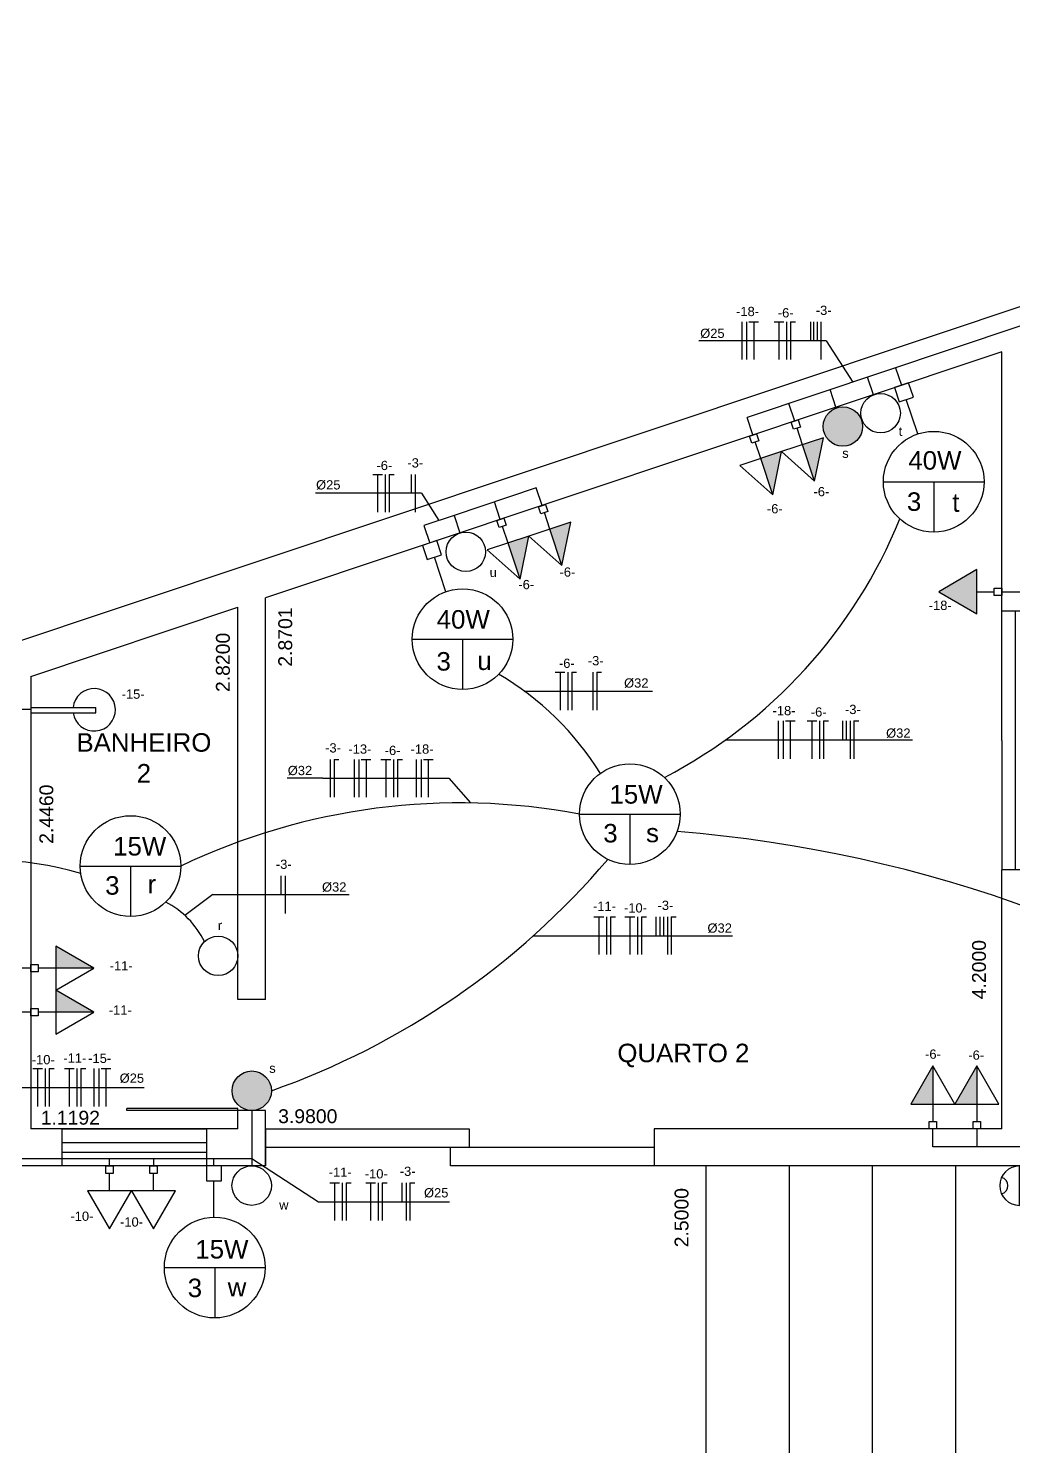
# Model space of a CAD drawing. Header units: millimetres. Extents: x 1243.1 to 1287.5, y 2013.3 to 2037.6.
# Drawn here: x 1255.7 to 1261.03, y 2029.9 to 2037.57 of the extents above; entities that cross this region are included whole.
import ezdxf

# ---------------------------------------------------------------- set-up
doc = ezdxf.new("R2010")
doc.units = ezdxf.units.MM
for name, color, linetype in [('Auxiliar', 254, 'Continuous'), ('Chuveiros', 4, 'Continuous'), ('Condutores', 4, 'Continuous'), ('Cotas', 7, 'Continuous'), ('Degraus', 9, 'Continuous'), ('Eletrodutos', 1, 'Continuous'), ('Interruptores', 3, 'Continuous'), ('Janelas', 9, 'Continuous'), ('Paredes', 8, 'Continuous'), ('Pontos de luz', 5, 'Continuous'), ('Portas', 9, 'Continuous'), ('Textos', 7, 'Continuous'), ('Tomadas', 4, 'Continuous')]:
    doc.layers.add(name, color=color, linetype=linetype)
doc.styles.get("Standard").update_dxf_attribs({"font": 'arial.ttf'})
doc.dimstyles.new('Cópia de Standard', dxfattribs={"dimtxt": 0.075, "dimasz": 0.18, "dimexe": 0.18, "dimexo": 0.0625, "dimgap": 0.084, "dimtad": 1, "dimjust": 1, "dimdec": 4, "dimzin": 0, "dimdsep": 46, "dimtxsty": 'Standard', "dimblk": 'NONE', "dimcen": 0.09, "dimse1": 1, "dimse2": 1, "dimsd1": 1, "dimsd2": 1, "dimadec": 0, "dimazin": 0, "dimtfac": 1, "dimtdec": 4, "dimtofl": 0, "dimtmove": 0, "dimatfit": 3, "dimldrblk": 'NONE', "dimfxl": 1, "dimtolj": 1, "dimtzin": 0, "dimarcsym": 0})

# ---------------------------------------------------------------- blocks, each defined once
blk = doc.blocks.new('J3')
at = {"layer": 'Janelas'}
for p, q in [((-0.7, -0.2), (-0.7, 0)), ((0, 0), (-0.7, 0)), ((0, 0), (0.7, 0)), ((-0.7, -0.075), (0, -0.075)), ((0, -0.075), (0.7, -0.075)), ((0.7, 0), (0.7, -0.2)), ((0.7, -0.125), (-0.7, -0.125)), ((-0.7, -0.2), (0.7, -0.2))]:
    blk.add_line(p, q, dxfattribs=at)
blk = doc.blocks.new('Tomada Média')
blk.add_hatch(color=256).paths.add_polyline_path([(0, 0.3407), (-0.1192, 0.1343), (0, 0.1343)])
for p, q in [((0, 0.3407), (0, 0.1343)), ((0, 0.1343), (0, 0.04)), ((-0.02, 0.04), (0.02, 0.04)), ((-0.02, 0), (-0.02, 0.04)), ((0.02, 0), (-0.02, 0)), ((0.02, 0.04), (0.02, 0))]:
    blk.add_line(p, q)
blk.add_lwpolyline([(0, 0.3407), (-0.1192, 0.1343), (0.1192, 0.1343)], close=True)
blk = doc.blocks.new('Tomada Baixa')
for p, q in [((0, 0.1343), (0, 0.04)), ((-0.02, 0.04), (0.02, 0.04)), ((-0.02, 0), (-0.02, 0.04)), ((0.02, 0), (-0.02, 0)), ((0.02, 0.04), (0.02, 0))]:
    blk.add_line(p, q)
blk.add_lwpolyline([(0, 0.3407), (-0.1192, 0.1343), (0.1192, 0.1343)], close=True)
blk = doc.blocks.new('Interruptor Simples')
at = {"layer": 'Interruptores'}
blk.add_circle((0, 0.1066), 0.1066, dxfattribs=at)
blk = doc.blocks.new('Interruptor Three-Way')
at = {"layer": 'Interruptores'}
blk.add_hatch(color=256, dxfattribs=at).paths.add_polyline_path([(-0.1066, 0.1066, 1), (0.1066, 0.1066, 1)])
blk.add_blockref('Interruptor Simples', (0, 0), dxfattribs=at)
blk = doc.blocks.new('Chuveiro')
for p, q in [((0, 0.0156), (0.2663, 0.0156)), ((0.2663, 0.0156), (0.3521, 0.0156)), ((0.3521, -0.0144), (0.3521, 0.0156)), ((0, -0.0144), (0.2663, -0.0144)), ((0.2663, -0.0144), (0.3521, -0.0144))]:
    blk.add_line(p, q)
blk.add_arc((0.3421, 0.0028), 0.1149, 188.58764, 173.57695)
blk = doc.blocks.new('FASE')
at = {"layer": 'Eletrodutos'}
blk.add_line((0, 0.1022), (0, -0.1022), dxfattribs=at)
blk = doc.blocks.new('RETORNO')
at = {"layer": 'Eletrodutos'}
blk.add_line((0, 0.0511), (0, -0.0511), dxfattribs=at)
blk = doc.blocks.new('NEUTRO')
at = {"layer": 'Eletrodutos'}
for q in [(0, -0.1022), (0.0264, 0.1022)]:
    blk.add_line((0, 0.1022), q, dxfattribs=at)
blk = doc.blocks.new('PE')
at = {"layer": 'Eletrodutos'}
for p, q in [((-0.0264, 0.1022), (0, 0.1022)), ((0, 0.1022), (0, -0.1022)), ((0, 0.1022), (0.0264, 0.1022))]:
    blk.add_line(p, q, dxfattribs=at)
blk = doc.blocks.new('Tomada Alta')
blk.add_hatch(color=256).paths.add_polyline_path([(-0.1192, 0.1343), (0.1192, 0.1343), (0, 0.3407)])
for p, q in [((0, 0.1343), (0, 0.04)), ((-0.02, 0.04), (0.02, 0.04)), ((-0.02, 0), (-0.02, 0.04)), ((0.02, 0), (-0.02, 0)), ((0.02, 0.04), (0.02, 0))]:
    blk.add_line(p, q)
blk.add_lwpolyline([(0, 0.3407), (-0.1192, 0.1343), (0.1192, 0.1343)], close=True)
blk = doc.blocks.new('*D68')
at = {"layer": 'Defpoints', "color": 0, "transparency": 16777216}
for p in [(1256.9852, 2034.4898), (1257.214, 2034.4898), (1256.9852, 2031.6197)]:
    blk.add_point(p, dxfattribs=at)
at = {"layer": 'Cotas', "color": 0, "transparency": 16777216, "insert": (1257.0918, 2034.2779), "char_height": 0.075, "attachment_point": 5, "rotation": 90}
blk.add_mtext('\\A1;2.8701', dxfattribs=at)
blk = doc.blocks.new('_None')
blk = doc.blocks.new('*D69')
at = {"layer": 'Defpoints', "color": 0, "transparency": 16777216}
for p in [(1256.9852, 2031.6197), (1260.9652, 2031.6197), (1260.9652, 2031.5655)]:
    blk.add_point(p, dxfattribs=at)
at = {"layer": 'Cotas', "color": 0, "transparency": 16777216, "insert": (1257.2133, 2031.6879), "char_height": 0.075, "attachment_point": 5}
blk.add_mtext('\\A1;3.9800', dxfattribs=at)
blk = doc.blocks.new('*D70')
at = {"layer": 'Defpoints', "color": 0, "transparency": 16777216}
for p in [(1260.9652, 2035.8197), (1260.9652, 2035.8197), (1260.9652, 2031.6197)]:
    blk.add_point(p, dxfattribs=at)
at = {"layer": 'Cotas', "color": 0, "transparency": 16777216, "insert": (1260.8429, 2032.4806), "char_height": 0.075, "attachment_point": 5, "rotation": 90}
blk.add_mtext('\\A1;4.2000', dxfattribs=at)
blk = doc.blocks.new('*D71')
at = {"layer": 'Defpoints', "color": 0, "transparency": 16777216}
for p in [(1255.7161, 2034.0657), (1255.9227, 2034.0657), (1255.7161, 2031.6197)]:
    blk.add_point(p, dxfattribs=at)
at = {"layer": 'Cotas', "color": 0, "transparency": 16777216, "insert": (1255.8004, 2033.3206), "char_height": 0.075, "attachment_point": 5, "rotation": 90}
blk.add_mtext('\\A1;2.4460', dxfattribs=at)
blk = doc.blocks.new('*D72')
at = {"layer": 'Defpoints', "color": 0, "transparency": 16777216}
for p in [(1256.8352, 2034.4397), (1256.8352, 2031.6197), (1256.8771, 2031.6197)]:
    blk.add_point(p, dxfattribs=at)
at = {"layer": 'Cotas', "color": 0, "transparency": 16777216, "insert": (1256.7548, 2034.141), "char_height": 0.075, "attachment_point": 5, "rotation": 90}
blk.add_mtext('\\A1;2.8200', dxfattribs=at)
blk = doc.blocks.new('*D73')
at = {"layer": 'Defpoints', "color": 0, "transparency": 16777216}
for p in [(1255.7161, 2031.6197), (1256.8352, 2031.6197), (1256.8352, 2031.5574)]:
    blk.add_point(p, dxfattribs=at)
at = {"layer": 'Cotas', "color": 0, "transparency": 16777216, "insert": (1255.9295, 2031.6797), "char_height": 0.075, "attachment_point": 5}
blk.add_mtext('\\A1;1.1192', dxfattribs=at)
blk = doc.blocks.new('*D78')
at = {"layer": 'Defpoints', "color": 0, "transparency": 16777216}
for p in [(1259.3569, 2031.4173), (1259.3652, 2031.4173), (1259.3652, 2028.9173)]:
    blk.add_point(p, dxfattribs=at)
at = {"layer": 'Cotas', "color": 0, "transparency": 16777216, "insert": (1259.2346, 2031.1402), "char_height": 0.075, "attachment_point": 5, "rotation": 90}
blk.add_mtext('\\A1;2.5000', dxfattribs=at)

msp = doc.modelspace()

# ---------------------------------------------------------------- linework, layer by layer
at = {"layer": 'Condutores'}
for p, q in [((1259.38555, 2035.8797), (1259.32814, 2035.8797)), ((1260.01673, 2035.8797), (1259.38555, 2035.8797)), ((1260.01673, 2035.8797), (1260.15983, 2035.65599)), ((1257.47787, 2035.05497), (1257.25438, 2035.05497)), ((1257.82775, 2035.05497), (1257.47787, 2035.05497)), ((1257.82775, 2035.05497), (1257.92256, 2034.90843)), ((1258.38405, 2033.98578), (1259.07788, 2033.98578)), ((1259.4728, 2033.72244), (1260.48335, 2033.72244)), ((1257.29443, 2033.51476), (1257.10245, 2033.51476)), ((1257.29443, 2033.51476), (1257.97664, 2033.51476)), ((1257.97664, 2033.51476), (1258.09356, 2033.38132)), ((1256.70017, 2032.88577), (1256.5495, 2032.77277)), ((1256.70017, 2032.88577), (1257.43655, 2032.88577)), ((1258.43286, 2032.66373), (1259.50981, 2032.66373)), ((1255.65354, 2031.8436), (1256.01091, 2031.8436)), ((1256.01091, 2031.8436), (1256.17503, 2031.8436)), ((1256.17503, 2031.8436), (1256.32961, 2031.8436)), ((1256.91024, 2031.4593), (1257.27131, 2031.22657)), ((1257.27131, 2031.22657), (1257.87359, 2031.22657)), ((1257.87359, 2031.22657), (1257.979, 2031.22657))]:
    msp.add_line(p, q, dxfattribs=at)
at = {"layer": 'Degraus'}
for p, q in [((1259.36524, 2031.41731), (1259.36524, 2028.91731)), ((1259.81524, 2031.41731), (1259.81524, 2028.91731)), ((1260.26524, 2031.41731), (1260.26524, 2028.91731)), ((1260.71524, 2031.41731), (1260.71524, 2028.91731))]:
    msp.add_line(p, q, dxfattribs=at)
at = {"layer": 'Eletrodutos'}
for p, q in [((1261.06342, 2035.95791), (1259.58844, 2035.46507)), ((1260.39184, 2035.73351), (1260.42353, 2035.63867)), ((1260.27209, 2035.58706), (1260.24009, 2035.68281)), ((1260.07029, 2035.51587), (1260.03717, 2035.615)), ((1259.84645, 2035.44487), (1259.81447, 2035.54059)), ((1259.62013, 2035.37022), (1259.58844, 2035.46507)), ((1258.4483, 2035.0841), (1258.00437, 2034.93576)), ((1258.48014, 2034.98879), (1258.4483, 2035.0841)), ((1258.25396, 2034.91373), (1258.22227, 2035.00857)), ((1258.00437, 2034.93576), (1257.84074, 2034.88109)), ((1257.84074, 2034.88109), (1257.87244, 2034.78624)), ((1258.00437, 2034.93576), (1258.03606, 2034.84092)), ((1260.96524, 2034.52308), (1261.06342, 2034.52308)), ((1255.71607, 2033.88605), (1255.65354, 2033.88605)), ((1255.71607, 2032.48875), (1255.65354, 2032.48875)), ((1255.71607, 2032.25044), (1255.65354, 2032.25044)), ((1256.91024, 2031.71967), (1256.91024, 2031.41967)), ((1260.59277, 2031.52266), (1260.59277, 2031.61967)), ((1260.83108, 2031.61967), (1260.83108, 2031.52266)), ((1261.06342, 2031.52266), (1260.59277, 2031.52266)), ((1252.74189, 2031.4593), (1256.37969, 2031.4593)), ((1256.14138, 2031.41967), (1256.14138, 2031.4593)), ((1256.37969, 2031.4593), (1256.37969, 2031.41967)), ((1256.37969, 2031.4593), (1256.70622, 2031.4593)), ((1256.70622, 2031.41967), (1256.70622, 2031.4593)), ((1256.70622, 2031.4593), (1256.91024, 2031.4593))]:
    msp.add_line(p, q, dxfattribs=at)
for centre, radius, start, end in [((1257.8772, 2035.94904), 2.73928, 297.491766, 337.85357), ((1257.44703, 2032.70589), 1.58622, 31.784563, 59.787169), ((1258.03388, 2029.887), 3.49483, 79.297107, 115.538501), ((1258.64088, 2026.01459), 7.2343, 53.838514, 85.485938), ((1255.48062, 2031.29729), 1.77569, 73.464408, 135.413029), ((1255.61176, 2035.81783), 4.23166, 289.392117, 319.624268), ((1256.22061, 2032.41604), 0.48521, 26.438285, 62.385746)]:
    msp.add_arc(centre, radius, start, end, dxfattribs=at)
at = {"layer": 'Interruptores'}
msp.add_lwpolyline([(1261.06072, 2031.41967, 1), (1261.06072, 2031.20655)], format="xyb", close=True, dxfattribs=at)
msp.add_arc((1260.95416, 2031.31311), 0.04459, 282.077746, 77.922254, dxfattribs=at)
at = {"layer": 'Janelas'}
for p, q in [((1256.66565, 2031.54467), (1255.88565, 2031.54467)), ((1255.88565, 2031.49467), (1256.66565, 2031.49467))]:
    msp.add_line(p, q, dxfattribs=at)
msp.add_lwpolyline([(1256.66565, 2031.61967), (1256.66565, 2031.41967), (1255.88565, 2031.41967), (1255.88565, 2031.61967)], close=True, dxfattribs=at)
for points in [[(1256.98524, 2031.41967), (1256.98524, 2031.61967), (1258.03524, 2031.61967), (1258.08524, 2031.61967), (1258.08524, 2031.51967)], [(1259.08524, 2031.61967), (1259.08524, 2031.41967), (1258.03524, 2031.41967), (1257.98524, 2031.41967), (1257.98524, 2031.51967)], [(1259.08524, 2031.51967), (1258.03524, 2031.51967), (1256.98524, 2031.51967)]]:
    msp.add_lwpolyline(points, dxfattribs=at)
at = {"layer": 'Paredes'}
for p, q in [((1265.56524, 2037.56759), (1249.56524, 2032.22134)), ((1260.96524, 2035.81967), (1256.98524, 2034.4898)), ((1260.96524, 2034.41967), (1260.96524, 2035.81967)), ((1256.98524, 2032.31967), (1256.98524, 2034.4898)), ((1255.71607, 2034.06571), (1256.83524, 2034.43967)), ((1256.83524, 2032.31967), (1256.83524, 2034.43967)), ((1255.71607, 2034.06571), (1255.71607, 2031.61967)), ((1260.96524, 2031.61967), (1260.96524, 2033.01967)), ((1256.98524, 2032.31967), (1256.83524, 2032.31967)), ((1256.83524, 2031.61967), (1256.83524, 2031.71967)), ((1256.98524, 2031.71967), (1256.83524, 2031.71967)), ((1256.98524, 2031.61967), (1256.98524, 2031.71967)), ((1256.83524, 2031.61967), (1255.71607, 2031.61967)), ((1256.98524, 2031.61967), (1256.98524, 2031.41967)), ((1260.96524, 2031.61967), (1259.08524, 2031.61967)), ((1256.98524, 2031.41967), (1255.46607, 2031.41967)), ((1261.16524, 2031.41967), (1259.08524, 2031.41967))]:
    msp.add_line(p, q, dxfattribs=at)
at = {"layer": 'Pontos de luz'}
for p, q in [((1260.5114, 2035.37571), (1260.44926, 2035.56168)), ((1260.3255, 2035.1176), (1260.86978, 2035.1176)), ((1260.59764, 2035.1176), (1260.59764, 2034.84546)), ((1257.9603, 2034.52329), (1257.89816, 2034.70926)), ((1257.77805, 2034.26642), (1258.32233, 2034.26642)), ((1258.05019, 2034.26642), (1258.05019, 2033.99428)), ((1258.68293, 2033.32103), (1259.22721, 2033.32103)), ((1258.95507, 2033.32103), (1258.95507, 2033.04889)), ((1255.98292, 2033.04037), (1256.5272, 2033.04037)), ((1256.25506, 2033.04037), (1256.25506, 2032.76823)), ((1256.70622, 2031.14243), (1256.70622, 2031.3385)), ((1256.43793, 2030.87031), (1256.98221, 2030.87031)), ((1256.71007, 2030.87031), (1256.71007, 2030.59817))]:
    msp.add_line(p, q, dxfattribs=at)
for points in [[(1260.48773, 2035.57454), (1260.46201, 2035.65152), (1260.38506, 2035.62581), (1260.41078, 2035.54882)], [(1257.93663, 2034.72211), (1257.91091, 2034.7991), (1257.83396, 2034.77339), (1257.85969, 2034.6964)], [(1256.74678, 2031.3385), (1256.74678, 2031.41967), (1256.66565, 2031.41967), (1256.66565, 2031.3385)]]:
    msp.add_lwpolyline(points, close=True, dxfattribs=at)
for centre in [(1260.59764, 2035.1176), (1258.05019, 2034.26642), (1258.95507, 2033.32103), (1256.25506, 2033.04037), (1256.71007, 2030.87031)]:
    msp.add_circle(centre, 0.27214, dxfattribs=at)
at = {"layer": 'Portas'}
for p, q in [((1256.83524, 2031.72967), (1256.23524, 2031.72967)), ((1256.23524, 2031.71967), (1256.23524, 2031.72967)), ((1256.83524, 2031.71967), (1256.83524, 2031.72967)), ((1256.83524, 2031.71967), (1256.23524, 2031.71967))]:
    msp.add_line(p, q, dxfattribs=at)

# ---------------------------------------------------------------- block references
at = {"layer": 'Auxiliar', "rotation": 90}
msp.add_blockref('J3', (1260.96524, 2033.71967), dxfattribs=at)
at = {"layer": 'Chuveiros'}
msp.add_blockref('Chuveiro', (1255.71607, 2033.88214), dxfattribs=at)
at = {"layer": 'Eletrodutos'}
for name, p in [('FASE', (1259.56007, 2035.8797)), ('FASE', (1259.58592, 2035.8797)), ('PE', (1259.62462, 2035.8797)), ('PE', (1259.76096, 2035.8797)), ('FASE', (1259.8024, 2035.8797)), ('NEUTRO', (1259.82388, 2035.8797)), ('RETORNO', (1259.9307, 2035.93078)), ('RETORNO', (1259.94732, 2035.93078)), ('RETORNO', (1259.96674, 2035.93078)), ('FASE', (1259.98783, 2035.8797)), ('PE', (1257.59088, 2035.05497)), ('FASE', (1257.63232, 2035.05497)), ('NEUTRO', (1257.6538, 2035.05497)), ('RETORNO', (1257.77264, 2035.10604)), ('FASE', (1257.79373, 2035.05497)), ('PE', (1258.57751, 2033.98578)), ('FASE', (1258.61894, 2033.98578)), ('NEUTRO', (1258.64042, 2033.98578)), ('FASE', (1258.75512, 2033.98578)), ('NEUTRO', (1258.77579, 2033.98578)), ('FASE', (1259.75721, 2033.72244)), ('FASE', (1259.78307, 2033.72244)), ('PE', (1259.82176, 2033.72244)), ('PE', (1259.93945, 2033.72244)), ('FASE', (1259.98089, 2033.72244)), ('NEUTRO', (1260.00237, 2033.72244)), ('RETORNO', (1260.10502, 2033.77352)), ('RETORNO', (1260.12444, 2033.77352)), ('FASE', (1260.14554, 2033.72244)), ('NEUTRO', (1260.1662, 2033.72244)), ('FASE', (1257.33493, 2033.51476)), ('NEUTRO', (1257.35559, 2033.51476)), ('FASE', (1257.46409, 2033.51476)), ('FASE', (1257.48994, 2033.51476)), ('PE', (1257.52863, 2033.51476)), ('PE', (1257.63554, 2033.51476)), ('FASE', (1257.67698, 2033.51476)), ('NEUTRO', (1257.69845, 2033.51476)), ('FASE', (1257.80022, 2033.51476)), ('FASE', (1257.82607, 2033.51476)), ('PE', (1257.86477, 2033.51476)), ('RETORNO', (1257.06836, 2032.93684)), ('FASE', (1257.09025, 2032.88577)), ('PE', (1258.78706, 2032.66373)), ('FASE', (1258.8285, 2032.66373)), ('NEUTRO', (1258.84998, 2032.66373)), ('PE', (1258.95479, 2032.66373)), ('FASE', (1258.99623, 2032.66373)), ('NEUTRO', (1259.01771, 2032.66373)), ('RETORNO', (1259.09445, 2032.71481)), ('RETORNO', (1259.11629, 2032.71481)), ('RETORNO', (1259.13571, 2032.71481)), ('FASE', (1259.15757, 2032.66373)), ('NEUTRO', (1259.17823, 2032.66373)), ('PE', (1255.75291, 2031.8436)), ('FASE', (1255.79435, 2031.8436)), ('NEUTRO', (1255.81582, 2031.8436)), ('PE', (1255.92353, 2031.8436)), ('FASE', (1255.96496, 2031.8436)), ('NEUTRO', (1255.98644, 2031.8436)), ('FASE', (1256.05722, 2031.8436)), ('FASE', (1256.08307, 2031.8436)), ('PE', (1256.12176, 2031.8436)), ('PE', (1257.35855, 2031.22657)), ('FASE', (1257.39999, 2031.22657)), ('NEUTRO', (1257.42147, 2031.22657)), ('PE', (1257.55333, 2031.22657)), ('FASE', (1257.59477, 2031.22657)), ('NEUTRO', (1257.61625, 2031.22657)), ('RETORNO', (1257.72262, 2031.27765)), ('FASE', (1257.74448, 2031.22657)), ('NEUTRO', (1257.76514, 2031.22657))]:
    msp.add_blockref(name, p, dxfattribs=at)
at = {"layer": 'Interruptores'}
for name, p in [('Interruptor Simples', (1260.31064, 2035.38116)), ('Interruptor Three-Way', (1260.1068, 2035.30919)), ('Interruptor Simples', (1258.06738, 2034.63249)), ('Interruptor Simples', (1256.72867, 2032.44845)), ('Interruptor Three-Way', (1256.91024, 2031.71967)), ('Interruptor Simples', (1256.91006, 2031.20659))]:
    msp.add_blockref(name, p, dxfattribs=at)
at = {"layer": 'Tomadas'}
for name, p, rotation in [('Tomada Média', (1259.62013, 2035.37022), 198.2547367736917), ('Tomada Média', (1259.84645, 2035.44487), 198.2547367736917), ('Tomada Média', (1258.48014, 2034.98879), 198.3607792336706), ('Tomada Média', (1258.25396, 2034.91373), 198.3607792336706), ('Tomada Alta', (1260.96524, 2034.52308), 90), ('Tomada Média', (1255.71607, 2032.48875), 269.9999999999999), ('Tomada Média', (1255.71607, 2032.25044), 269.9999999999999), ('Tomada Baixa', (1256.14138, 2031.41967), 180), ('Tomada Baixa', (1256.37969, 2031.41967), 180)]:
    msp.add_blockref(name, p, dxfattribs=dict(at, rotation=rotation))
for p in [(1260.59277, 2031.61967), (1260.83108, 2031.61967)]:
    msp.add_blockref('Tomada Média', p, dxfattribs=at)

# ---------------------------------------------------------------- texts
at = {"layer": 'Textos', "attachment_point": 1}
for s, width, gutter_width, heights, insert, char_height in [('\\pxi-3,l4,t4;-18-', 0.1689595, 12.5, [0.06656], (1259.47906, 2036.06262), 0.05), ('\\pxi-3,l4,t4;-6-', 0.1689595, 12.5, [0.06656], (1259.70473, 2036.05529), 0.05), ('\\pxi-3,l4,t4;-3-', 0.1689595, 12.5, [0.06656], (1259.91013, 2036.06905), 0.05), ('%%C25', 0.1689595, 12.5, [0.06656], (1259.33499, 2035.94444), 0.05), ('\\pxi-3,l4,t4;t', 0.1462688, 12.5, [0.02586], (1260.35829, 2035.41504), 0.05), ('\\pxi-3,l4,t4;s', 0.1462688, 12.5, [0.02586], (1260.05281, 2035.29646), 0.05), ('\\pxi-3,l4,t4;40W', 0.1689595, 12.5, [0.06656], (1260.36029, 2035.28277), 0.1), ('\\pxi-3,l4,t4;-6-', 0.1689595, 12.5, [0.06656], (1257.53465, 2035.23056), 0.05), ('\\pxi-3,l4,t4;-3-', 0.1689595, 12.5, [0.06656], (1257.70189, 2035.24431), 0.05), ('%%C25', 0.1689595, 12.5, [0.06656], (1257.25823, 2035.12558), 0.05), ('\\pxi-3,l4,t4;-6-', 0.1689595, 12.5, [0.06656], (1259.89758, 2035.08901), 0.05), ('\\pxi-3,l4,t4;3', 0.1689595, 12.5, [0.06656], (1260.35275, 2035.05997), 0.1), ('\\pxi-3,l4,t4;t', 0.1462688, 12.5, [0.02586], (1260.59764, 2035.05485), 0.1), ('\\pxi-3,l4,t4;-6-', 0.1689595, 12.5, [0.06656], (1259.64566, 2034.99652), 0.05), ('\\pxi-3,l4,t4;u', 0.1462688, 12.5, [0.02586], (1258.14666, 2034.65233), 0.05), ('\\pxi-3,l4,t4;-6-', 0.1689595, 12.5, [0.06656], (1258.52438, 2034.6545), 0.05), ('\\pxi-3,l4,t4;-6-', 0.1689595, 12.5, [0.06656], (1258.30198, 2034.58668), 0.05), ('\\pxi-3,l4,t4;40W', 0.1689595, 12.5, [0.06656], (1257.81039, 2034.42353), 0.1), ('\\pxi-3,l4,t4;-18-', 0.1689595, 12.5, [0.06656], (1260.52068, 2034.47445), 0.05), ('\\pxi-3,l4,t4;3', 0.1689595, 12.5, [0.06656], (1257.80926, 2034.19673), 0.1), ('\\pxi-3,l4,t4;u', 0.1462688, 12.5, [0.02586], (1258.02965, 2034.20008), 0.1), ('\\pxi-3,l4,t4;-6-', 0.1689595, 12.5, [0.06656], (1258.52127, 2034.16136), 0.05), ('\\pxi-3,l4,t4;-3-', 0.1689595, 12.5, [0.06656], (1258.67742, 2034.17512), 0.05), ('%%C32', 0.1689595, 12.5, [0.06656], (1258.9235, 2034.05469), 0.05), ('\\pxi-3,l4,t4;-15-', 0.1689595, 12.5, [0.06656], (1256.15698, 2033.99459), 0.05), ('\\pxi-3,l4,t4;-18-', 0.1689595, 12.5, [0.06656], (1259.67621, 2033.90536), 0.05), ('\\pxi-3,l4,t4;-6-', 0.1689595, 12.5, [0.06656], (1259.88322, 2033.89803), 0.05), ('\\pxi-3,l4,t4;-3-', 0.1689595, 12.5, [0.06656], (1260.06783, 2033.91178), 0.05), ('\\pxqc;BANHEIRO \\P2', 2.0451877, 12.5, [0.42047], (1255.30474, 2033.75848), 0.1), ('%%C32', 0.1689595, 12.5, [0.06656], (1260.34019, 2033.7839), 0.05), ('\\pxi-3,l4,t4;-3-', 0.1689595, 12.5, [0.06656], (1257.25722, 2033.7041), 0.05), ('\\pxi-3,l4,t4;-13-', 0.1689595, 12.5, [0.06656], (1257.38308, 2033.69767), 0.05), ('\\pxi-3,l4,t4;-6-', 0.1689595, 12.5, [0.06656], (1257.57931, 2033.69035), 0.05), ('\\pxi-3,l4,t4;-18-', 0.1689595, 12.5, [0.06656], (1257.71921, 2033.69767), 0.05), ('%%C32', 0.1689595, 12.5, [0.06656], (1257.1052, 2033.58175), 0.05), ('\\pxi-3,l4,t4;15W', 0.1689595, 12.5, [0.06656], (1258.74468, 2033.47777), 0.1), ('\\pxi-3,l4,t4;3', 0.1689595, 12.5, [0.06656], (1258.71111, 2033.26798), 0.1), ('\\pxi-3,l4,t4;15W', 0.1689595, 12.5, [0.06656], (1256.06105, 2033.1974), 0.1), ('\\pxi-3,l4,t4;s', 0.1462688, 12.5, [0.02586], (1258.94244, 2033.26922), 0.1), ('\\pxi-3,l4,t4;-3-', 0.1689595, 12.5, [0.06656], (1256.99098, 2033.07511), 0.05), ('\\pxi-3,l4,t4;3', 0.1689595, 12.5, [0.06656], (1256.01774, 2032.98572), 0.1), ('\\pxi-3,l4,t4;r', 0.1462688, 12.5, [0.02586], (1256.24754, 2032.99257), 0.1), ('%%C32', 0.1689595, 12.5, [0.06656], (1257.2903, 2032.95232), 0.05), ('\\pxi-3,l4,t4;-11-', 0.1689595, 12.5, [0.06656], (1258.70521, 2032.8482), 0.05), ('\\pxi-3,l4,t4;-10-', 0.1689595, 12.5, [0.06656], (1258.87294, 2032.83932), 0.05), ('\\pxi-3,l4,t4;-3-', 0.1689595, 12.5, [0.06656], (1259.05437, 2032.85307), 0.05), ('\\pxi-3,l4,t4;r', 0.1462688, 12.5, [0.02586], (1256.67688, 2032.74496), 0.05), ('%%C32', 0.1689595, 12.5, [0.06656], (1259.37438, 2032.73025), 0.05), ('\\pxi-3,l4,t4;-11-', 0.1689595, 12.5, [0.06656], (1256.09219, 2032.52599), 0.05), ('\\pxi-3,l4,t4;-11-', 0.1689595, 12.5, [0.06656], (1256.08748, 2032.28741), 0.05), ('QUARTO 2', 2.0451877, 0, [0.42047], (1258.88723, 2032.08026), 0.1), ('\\pxi-3,l4,t4;-6-', 0.1689595, 12.5, [0.06656], (1260.50088, 2032.04894), 0.05), ('\\pxi-3,l4,t4;-6-', 0.1689595, 12.5, [0.06656], (1260.73476, 2032.04375), 0.05), ('\\pxi-3,l4,t4;-10-', 0.1689595, 12.5, [0.06656], (1255.67105, 2032.01919), 0.05), ('\\pxi-3,l4,t4;-11-', 0.1689595, 12.5, [0.06656], (1255.84167, 2032.02807), 0.05), ('\\pxi-3,l4,t4;-15-', 0.1689595, 12.5, [0.06656], (1255.97621, 2032.02651), 0.05), ('\\pxi-3,l4,t4;s', 0.1462688, 12.5, [0.02586], (1256.955, 2031.97295), 0.05), ('%%C25', 0.1689595, 12.5, [0.06656], (1256.19606, 2031.91909), 0.05), ('\\pxi-3,l4,t4;-11-', 0.1689595, 12.5, [0.06656], (1257.27669, 2031.41104), 0.05), ('\\pxi-3,l4,t4;-10-', 0.1689595, 12.5, [0.06656], (1257.47148, 2031.40216), 0.05), ('\\pxi-3,l4,t4;-3-', 0.1689595, 12.5, [0.06656], (1257.66074, 2031.41591), 0.05), ('%%C25', 0.1689595, 12.5, [0.06656], (1257.84165, 2031.29963), 0.05), ('\\pxi-3,l4,t4;w', 0.1462688, 12.5, [0.02586], (1257.00868, 2031.23398), 0.05), ('\\pxi-3,l4,t4;-10-', 0.1689595, 12.5, [0.06656], (1255.88011, 2031.17298), 0.05), ('\\pxi-3,l4,t4;-10-', 0.1689595, 12.5, [0.06656], (1256.14827, 2031.14196), 0.05), ('\\pxi-3,l4,t4;15W', 0.1689595, 12.5, [0.06656], (1256.50528, 2031.01937), 0.1), ('\\pxi-3,l4,t4;3', 0.1689595, 12.5, [0.06656], (1256.46437, 2030.81071), 0.1), ('\\pxi-3,l4,t4;w', 0.1462688, 12.5, [0.02586], (1256.68032, 2030.81421), 0.1)]:
    msp.add_mtext_dynamic_manual_height_columns(s, width=width, gutter_width=gutter_width, heights=heights, dxfattribs=dict(at, insert=insert, char_height=char_height))

# ---------------------------------------------------------------- dimensions: what is measured, and where the dimension line sits
at = {"layer": 'Cotas'}
for base, p1, p2, picture, middle in [((1260.96524, 2035.81967), (1260.96524, 2031.61967), (1260.96524, 2035.81967), '*D70', (1260.96524, 2032.48064)), ((1257.21405, 2034.4898), (1256.98524, 2031.61967), (1256.98524, 2034.4898), '*D68', (1257.21405, 2034.27785)), ((1256.87713, 2031.61967), (1256.83524, 2034.43967), (1256.83524, 2031.61967), '*D72', (1256.87713, 2034.14104)), ((1255.9227, 2034.06571), (1255.71607, 2031.61967), (1255.71607, 2034.06571), '*D71', (1255.9227, 2033.32056)), ((1259.35692, 2031.41731), (1259.36524, 2028.91731), (1259.36524, 2031.41731), '*D78', (1259.35692, 2031.14021))]:
    dim = msp.add_linear_dim(base=base, p1=p1, p2=p2, angle=90, dimstyle='Cópia de Standard', dxfattribs=at)
    dim.commit()
    dim.dimension.update_dxf_attribs({"geometry": picture, "text_midpoint": middle, "dimtype": 160})
for base, p1, p2, picture, middle in [((1256.83524, 2031.55743), (1255.71607, 2031.61967), (1256.83524, 2031.61967), '*D73', (1255.92948, 2031.55743)), ((1260.96524, 2031.56554), (1256.98524, 2031.61967), (1260.96524, 2031.61967), '*D69', (1257.21333, 2031.56554))]:
    dim = msp.add_linear_dim(base=base, p1=p1, p2=p2, dimstyle='Cópia de Standard', dxfattribs=at)
    dim.commit()
    dim.dimension.update_dxf_attribs({"geometry": picture, "text_midpoint": middle, "dimtype": 160})

doc.saveas('drawing.dxf')
